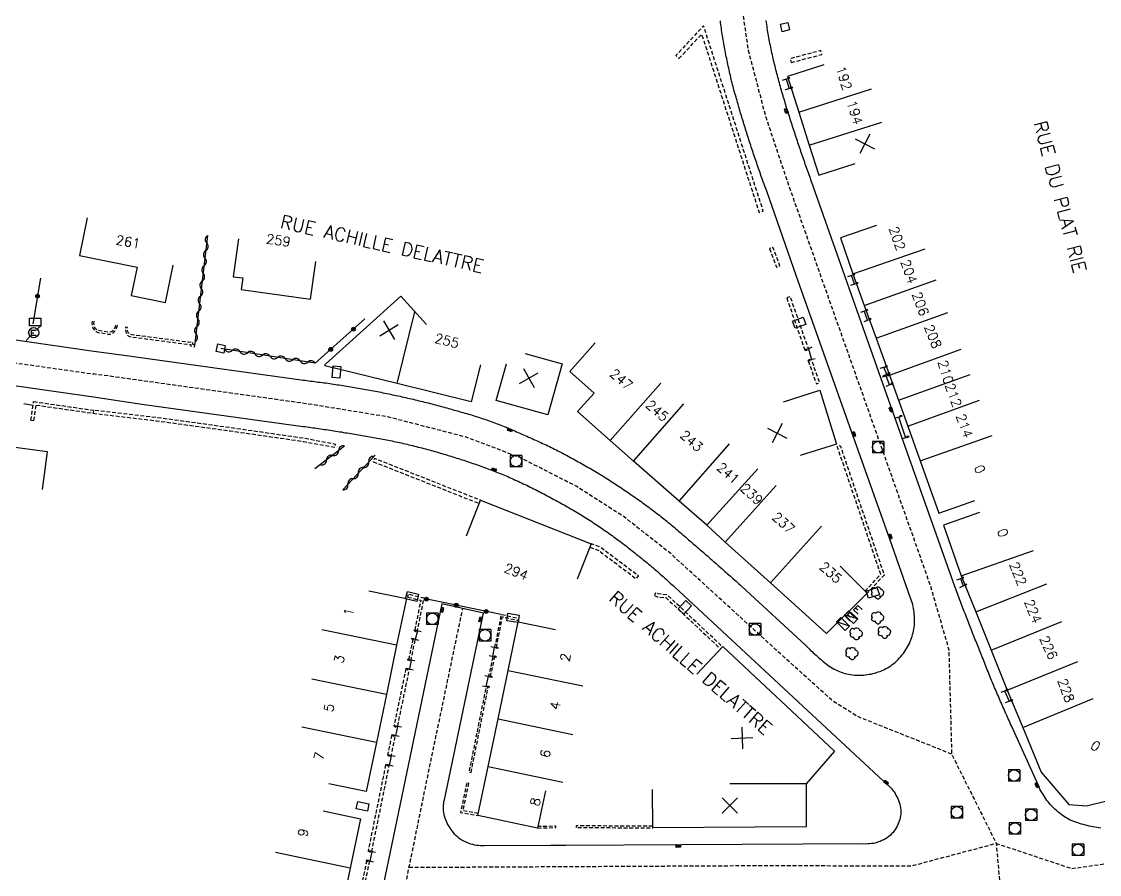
# Model space of a CAD drawing. Header units: millimetres. Extents: x 113000 to 114000, y 124000 to 125000.
# Drawn here: x 113490.6 to 113631.8, y 124195 to 124306.8 of the extents above; entities that cross this region are included whole.
import ezdxf
from ezdxf.enums import TextEntityAlignment as Align

# ---------------------------------------------------------------- set-up
doc = ezdxf.new("R2010")
doc.units = ezdxf.units.MM
doc.linetypes.add('DASHED', pattern=[0.75, 0.5, -0.25])
doc.layers.get('0').update_dxf_attribs({"linetype": 'CONTINUOUS'})
for name, color, linetype in [('W0001', 6, 'DASHED'), ('W0008', 7, 'CONTINUOUS'), ('W0100', 7, 'CONTINUOUS'), ('W0105', 7, 'CONTINUOUS'), ('W0112', 1, 'DASHED'), ('W0300', 7, 'CONTINUOUS'), ('W0310', 3, 'CONTINUOUS'), ('W0322', 7, 'CONTINUOUS'), ('W0400', 7, 'CONTINUOUS'), ('W0420', 7, 'CONTINUOUS'), ('W0430', 7, 'CONTINUOUS'), ('W0471', 7, 'CONTINUOUS'), ('W0989', 7, 'CONTINUOUS'), ('W0991', 7, 'CONTINUOUS'), ('W1102', 7, 'CONTINUOUS'), ('W1471', 7, 'CONTINUOUS')]:
    doc.layers.add(name, color=color, linetype=linetype)
doc.styles.get("Standard").update_dxf_attribs({"font": 'romans.shx', "width": 0.85})

# ---------------------------------------------------------------- blocks, each defined once
blk = doc.blocks.new('T471')
for p, q in [((-0.333334, 0.333334), (-0.333334, -0.333334)), ((-0.333334, 0.333334), (0.333334, 0.333334)), ((-0.333334, 0), (0, 0)), ((0.500001, 0.500001), (1.000002, 1.000002)), ((-0.500001, -0.500001), (-1.000002, -1.000002)), ((-0.333334, -0.333334), (0.333334, -0.333334))]:
    blk.add_line(p, q)
blk.add_ellipse((0, 0), major_axis=(0.471405, 0.471405), ratio=1, start_param=5.4977871438, end_param=11.780972451)
blk = doc.blocks.new('t322o')
at = {"color": 0, "linetype": 'Continuous'}
for radius in [0.25, 0.15]:
    blk.add_circle((0, 0), radius, dxfattribs=at)
blk = doc.blocks.new('t112o')
at = {"color": 0, "linetype": 'Continuous'}
for p, q in [((-0.5, 0.5), (0.5, 0.5)), ((-0.5, -0.5), (-0.5, 0.5)), ((0.5, 0.5), (0.5, -0.5)), ((0.5, -0.5), (-0.5, -0.5))]:
    blk.add_line(p, q, dxfattribs=at)
blk = doc.blocks.new('T400')
for p, q in [((-0.15, 0.3), (0.15, 0.3)), ((-0.15, -0.25), (-0.15, 0.3)), ((-0.15, 0.15), (0.15, 0.15)), ((-0.15, 0), (0.15, 0)), ((0.15, 0.3), (0.15, -0.25)), ((-0.15, -0.15), (0.15, -0.15)), ((-0.15, -0.25), (-0.15, -0.3)), ((-0.15, -0.3), (0.15, -0.3)), ((0.15, -0.3), (0.15, -0.25))]:
    blk.add_line(p, q)
blk = doc.blocks.new('T420')
for p, q in [((0.75, 0.75), (-0.75, 0.75)), ((-0.75, 0.75), (-0.75, -0.75)), ((0.75, 0.75), (0.75, -0.75)), ((0.75, -0.75), (-0.75, -0.75))]:
    blk.add_line(p, q)
blk.add_ellipse((0, 0), major_axis=(-0.53, 0.53), ratio=1, start_param=3.926991, end_param=10.210176)
blk = doc.blocks.new('T300')
for p, q in [((-0.8, 0.51), (-0.86, 0.34)), ((-0.86, 0.34), (-0.86, 0.17)), ((-0.86, 0.17), (-0.74, 0.06)), ((-0.69, 0.63), (-0.8, 0.51)), ((-0.8, -0.06), (-0.74, 0.06)), ((-0.74, 0.06), (-0.69, 0.11)), ((-0.57, 0.69), (-0.69, 0.63)), ((-0.46, 0.69), (-0.57, 0.69)), ((-0.29, 0.63), (-0.46, 0.69)), ((-0.29, 0.63), (-0.17, 0.74)), ((-0.23, 0.57), (-0.29, 0.63)), ((-0.17, 0.74), (-0.06, 0.8)), ((-0.06, 0.8), (0.06, 0.8)), ((0.06, 0.8), (0.23, 0.74)), ((0.23, 0.74), (0.34, 0.63)), ((0.34, 0.63), (0.4, 0.51)), ((0.46, 0.46), (0.34, 0.46)), ((0.4, 0.51), (0.4, 0.46)), ((0.57, 0.4), (0.46, 0.46)), ((0.57, 0.4), (0.69, 0.29)), ((0.69, 0.29), (0.74, 0.17)), ((0.74, 0.06), (0.69, -0.17)), ((0.74, 0.17), (0.74, 0.06)), ((-0.8, -0.17), (-0.8, -0.06)), ((-0.8, -0.23), (-0.8, -0.17)), ((-0.74, -0.34), (-0.8, -0.23)), ((-0.69, -0.4), (-0.74, -0.34)), ((-0.51, -0.46), (-0.69, -0.4)), ((-0.4, -0.46), (-0.51, -0.46)), ((-0.4, -0.46), (-0.34, -0.46)), ((-0.34, -0.46), (-0.34, -0.4)), ((-0.34, -0.51), (-0.34, -0.46)), ((-0.29, -0.63), (-0.34, -0.51)), ((-0.17, -0.74), (-0.29, -0.63)), ((-0.06, -0.8), (-0.17, -0.74)), ((0.06, -0.8), (-0.06, -0.8)), ((0.17, -0.74), (0.06, -0.8)), ((0.23, -0.69), (0.17, -0.74)), ((0.29, -0.46), (0.23, -0.46)), ((0.29, -0.63), (0.23, -0.69)), ((0.46, -0.4), (0.29, -0.46)), ((0.34, -0.51), (0.29, -0.63)), ((0.34, -0.51), (0.34, -0.46)), ((0.57, -0.34), (0.46, -0.4)), ((0.63, -0.29), (0.57, -0.34)), ((0.69, -0.17), (0.63, -0.29))]:
    blk.add_line(p, q)
blk = doc.blocks.new('T430')
at = {"flags": 128}
for points in [[(-0.4, 2.1), (0.4, 2.1)], [(-0.4, 2.1), (-0.4, 1.3)], [(-0.4, 1.7), (0, 1.7)], [(0.8, 0.8), (-0.8, 0.8)], [(-0.8, 0.8), (-0.8, 0)], [(0.8, 0.8), (-0.8, 0)], [(-0.8, 0), (0.8, 0)], [(-0.4, 1.3), (0.4, 1.3)], [(0.8, 0), (0.8, 0.8)]]:
    blk.add_lwpolyline(points, dxfattribs=at)
blk = doc.blocks.new('t105o')
for p, q in [((-0.5, 0), (0.5, 0)), ((0.5, 0), (0.2, 0.1)), ((0.5, 0), (0.2, -0.1))]:
    blk.add_line(p, q)
blk = doc.blocks.new('t310o')
at = {"color": 0, "linetype": 'Continuous'}
for centre, start, end in [((-0.5, 0.38), 216.8699, 323.1304), ((0.5, -0.37), 36.8699, 143.1303)]:
    blk.add_arc(centre, 0.625, start, end, dxfattribs=at)
blk = doc.blocks.new('t991o')
at = {"color": 0, "linetype": 'Continuous'}
for p, q in [((-1, 1), (1, -1)), ((-1, -1), (1, 1))]:
    blk.add_line(p, q, dxfattribs=at)
blk = doc.blocks.new('T1471')
at = {"color": 0, "linetype": 'Continuous', "flags": 128}
blk.add_lwpolyline([(-0.75, -0.5), (-0.75, 0.5), (0.75, 0.5), (0.75, -0.5), (-0.75, -0.5)], dxfattribs=at)

msp = doc.modelspace()

# ---------------------------------------------------------------- linework, layer by layer
at = {"layer": 'W0001', "flags": 128}
for points in [[(113599.17, 124441.27), (113592.86, 124411.25), (113590.68, 124398.68), (113589.25, 124388.08), (113587.46, 124369.6), (113585.59, 124347.96), (113584.25, 124331.59), (113583.96, 124321.5), (113584.66, 124310.68), (113585.78, 124303.02), (113588.08, 124294.26), (113590.98, 124285.61), (113597.04, 124268.44), (113603.07, 124251.42), (113609.64, 124232.87), (113612.07, 124224.44), (113612.44, 124210.76), (113618.29, 124199.07), (113619.34, 124186.52), (113617.24, 124181.79), (113615.56, 124176.06), (113599.1, 124116.67), (113597.13, 124109.48), (113594.28, 124097.81), (113592.09, 124085.93), (113591.09, 124078.36), (113589.78, 124067.78), (113589.44, 124063.56), (113589.36, 124060.76), (113589.36, 124060.76)], [(113612.44, 124210.76), (113600.1, 124215.69), (113596.9, 124217.7), (113589.42, 124224.45), (113575.68, 124236.99), (113569.55, 124241.84), (113563.27, 124245.86), (113555.89, 124249.62), (113548.84, 124252.3), (113538.55, 124254.96), (113527.87, 124256.69), (113500.04, 124260.58)], [(113510.43, 124053.39), (113514.28, 124072.55), (113515.99, 124073.97), (113516.55, 124076.73), (113520.32, 124094.95), (113523.65, 124110.9), (113535.17, 124166.31), (113539.73, 124187.95), (113544.02, 124208.92), (113548.39, 124229.85)], [(113541.36, 124195.93), (113586.48, 124196.16), (113607.22, 124196.13), (113618.29, 124199.07), (113628.18, 124195.77), (113634.08, 124196.62), (113639.65, 124198.05), (113647.59, 124200.65), (113655.3, 124203.69)]]:
    msp.add_lwpolyline(points, dxfattribs=at)
at = {"layer": 'W0001'}
msp.add_lwpolyline([(113284.18, 124300.51), (113327.12, 124290.01), (113364.47, 124280.92), (113377.3, 124277.8), (113383.23, 124275.55), (113389.59, 124274.98), (113404.03, 124277.98), (113414, 124277.83), (113423.03, 124276.78), (113446.98, 124270.67), (113456.53, 124268.2), (113468.31, 124265.44), (113481.32, 124263.24), (113500.04, 124260.58)], dxfattribs=at)
at = {"layer": 'W0008', "flags": 128}
for points in [[(113500.07, 124263.59), (113503.67, 124263.1), (113527.21, 124259.82), (113527.46, 124259.79), (113527.71, 124259.76), (113527.96, 124259.73), (113528.21, 124259.69), (113528.46, 124259.66), (113528.71, 124259.63), (113528.96, 124259.6), (113529.21, 124259.57), (113529.46, 124259.53), (113529.71, 124259.5), (113529.96, 124259.47), (113530.21, 124259.43), (113530.46, 124259.4), (113530.71, 124259.36), (113530.96, 124259.33), (113531.21, 124259.29), (113531.46, 124259.26), (113531.71, 124259.22), (113531.96, 124259.18), (113532.21, 124259.14), (113532.46, 124259.1), (113532.71, 124259.07), (113532.96, 124259.03), (113533.21, 124258.99), (113533.46, 124258.95), (113533.71, 124258.91), (113533.95, 124258.87), (113534.2, 124258.82), (113534.45, 124258.78), (113534.7, 124258.74), (113534.95, 124258.7), (113535.2, 124258.65), (113535.45, 124258.61), (113535.7, 124258.56), (113535.95, 124258.52), (113536.2, 124258.47), (113536.45, 124258.43), (113536.7, 124258.38), (113536.95, 124258.33), (113537.2, 124258.28), (113537.45, 124258.23), (113537.7, 124258.18), (113537.94, 124258.13), (113538.19, 124258.08), (113538.44, 124258.03), (113538.69, 124257.98), (113538.94, 124257.93), (113539.19, 124257.87), (113539.43, 124257.82), (113539.68, 124257.77), (113539.93, 124257.71), (113540.18, 124257.66), (113540.42, 124257.6), (113540.67, 124257.55), (113540.92, 124257.49), (113541.16, 124257.43), (113541.41, 124257.38), (113541.65, 124257.32), (113541.9, 124257.26), (113542.14, 124257.2), (113542.39, 124257.14), (113542.63, 124257.08), (113542.88, 124257.02), (113543.12, 124256.96), (113543.37, 124256.9), (113543.61, 124256.84), (113543.86, 124256.78), (113544.1, 124256.71), (113544.34, 124256.65), (113544.59, 124256.59), (113544.83, 124256.52), (113545.08, 124256.46), (113545.32, 124256.39), (113545.56, 124256.33), (113545.81, 124256.26), (113546.05, 124256.19), (113546.29, 124256.13), (113546.53, 124256.06), (113546.77, 124256), (113547.01, 124255.93), (113547.25, 124255.86), (113547.48, 124255.8), (113547.72, 124255.73), (113547.96, 124255.66), (113548.2, 124255.59), (113548.44, 124255.53), (113548.68, 124255.46), (113548.92, 124255.39), (113549.15, 124255.32), (113549.39, 124255.25), (113549.63, 124255.17), (113549.87, 124255.1), (113550.1, 124255.03), (113550.34, 124254.95), (113550.58, 124254.88), (113550.81, 124254.8), (113551.05, 124254.72), (113551.28, 124254.64), (113551.52, 124254.56), (113551.75, 124254.48), (113551.99, 124254.4), (113552.22, 124254.31), (113552.45, 124254.22), (113552.68, 124254.14), (113552.91, 124254.05), (113553.14, 124253.96), (113553.37, 124253.87), (113553.6, 124253.77), (113553.83, 124253.68), (113554.06, 124253.59), (113554.29, 124253.49), (113554.52, 124253.4), (113554.74, 124253.3), (113554.97, 124253.2), (113555.2, 124253.11), (113555.43, 124253.01), (113555.65, 124252.91), (113555.88, 124252.81), (113556.11, 124252.71), (113556.34, 124252.61), (113556.56, 124252.51), (113556.79, 124252.41), (113557.02, 124252.31), (113557.25, 124252.21), (113557.48, 124252.11), (113557.71, 124252.01), (113557.93, 124251.91), (113558.16, 124251.8), (113558.39, 124251.7), (113558.62, 124251.6), (113558.84, 124251.49), (113559.07, 124251.39), (113559.3, 124251.28), (113559.52, 124251.18), (113559.75, 124251.07), (113559.97, 124250.96), (113560.2, 124250.85), (113560.42, 124250.74), (113560.64, 124250.63), (113560.86, 124250.51), (113561.09, 124250.4), (113561.31, 124250.28), (113561.53, 124250.17), (113561.76, 124250.05), (113561.98, 124249.93), (113562.2, 124249.81), (113562.42, 124249.69), (113562.64, 124249.57), (113562.86, 124249.45), (113563.08, 124249.33), (113563.3, 124249.21), (113563.52, 124249.09), (113563.74, 124248.97), (113563.96, 124248.84), (113564.18, 124248.72), (113564.4, 124248.6), (113564.61, 124248.47), (113564.83, 124248.34), (113565.05, 124248.22), (113565.27, 124248.09), (113565.48, 124247.96), (113565.7, 124247.83), (113565.91, 124247.71), (113566.13, 124247.58), (113566.34, 124247.44), (113566.56, 124247.31), (113566.77, 124247.18), (113566.99, 124247.05), (113567.2, 124246.92), (113567.41, 124246.78), (113567.62, 124246.65), (113567.83, 124246.51), (113568.04, 124246.38), (113568.25, 124246.24), (113568.46, 124246.11), (113568.67, 124245.97), (113568.88, 124245.83), (113569.09, 124245.69), (113569.29, 124245.56), (113569.5, 124245.42), (113569.71, 124245.28), (113569.91, 124245.14), (113570.12, 124244.99), (113570.33, 124244.85), (113570.53, 124244.71), (113570.73, 124244.57), (113570.94, 124244.42), (113571.14, 124244.28), (113571.35, 124244.14), (113571.55, 124243.99), (113571.75, 124243.85), (113571.95, 124243.7), (113572.16, 124243.55), (113572.36, 124243.41), (113572.56, 124243.26), (113572.76, 124243.11), (113572.96, 124242.96), (113573.16, 124242.81), (113573.36, 124242.66), (113573.56, 124242.51), (113573.76, 124242.36), (113573.95, 124242.21), (113574.15, 124242.06), (113574.35, 124241.91), (113574.55, 124241.75), (113574.74, 124241.6), (113574.94, 124241.44), (113575.13, 124241.28), (113575.32, 124241.13), (113575.51, 124240.97), (113575.71, 124240.81), (113575.9, 124240.65), (113576.09, 124240.49), (113576.28, 124240.33), (113576.47, 124240.16), (113576.66, 124240), (113576.84, 124239.84), (113577.03, 124239.68), (113577.22, 124239.51), (113577.41, 124239.35), (113577.6, 124239.19), (113577.79, 124239.02), (113577.98, 124238.86), (113578.16, 124238.7), (113578.35, 124238.54), (113578.54, 124238.37), (113578.73, 124238.21), (113578.92, 124238.05), (113579.11, 124237.88), (113579.3, 124237.72), (113579.49, 124237.55), (113579.68, 124237.39), (113579.87, 124237.22), (113580.06, 124237.06), (113580.25, 124236.9), (113580.44, 124236.73), (113580.63, 124236.57), (113580.82, 124236.4), (113581.01, 124236.24), (113581.2, 124236.07), (113581.38, 124235.91), (113581.57, 124235.74), (113581.76, 124235.57), (113581.95, 124235.41), (113582.14, 124235.24), (113582.33, 124235.08), (113582.51, 124234.91), (113582.7, 124234.74), (113582.89, 124234.58), (113583.08, 124234.41), (113583.27, 124234.24), (113583.45, 124234.08), (113583.64, 124233.91), (113583.83, 124233.74), (113584.02, 124233.58), (113584.2, 124233.41), (113584.39, 124233.24), (113584.58, 124233.07), (113584.76, 124232.91), (113584.95, 124232.74), (113593.29, 124225.03), (113593.46, 124224.86), (113593.63, 124224.69), (113593.8, 124224.52), (113593.97, 124224.36), (113594.15, 124224.2), (113594.32, 124224.04), (113594.5, 124223.88), (113594.68, 124223.72), (113594.86, 124223.57), (113595.05, 124223.4), (113595.23, 124223.24), (113595.42, 124223.07), (113595.61, 124222.91), (113595.8, 124222.75), (113596, 124222.59), (113596.2, 124222.44), (113596.4, 124222.29), (113596.61, 124222.16), (113596.83, 124222.03), (113597.06, 124221.91), (113597.28, 124221.8), (113597.51, 124221.69), (113597.75, 124221.6), (113597.98, 124221.5), (113598.22, 124221.42), (113598.46, 124221.35), (113598.7, 124221.28), (113598.95, 124221.22), (113599.2, 124221.18), (113599.46, 124221.14), (113599.7, 124221.12), (113599.95, 124221.1), (113600.19, 124221.1), (113600.43, 124221.1), (113600.67, 124221.11), (113600.92, 124221.12), (113601.16, 124221.15), (113601.4, 124221.18), (113601.63, 124221.22), (113601.87, 124221.26), (113602.11, 124221.32), (113602.35, 124221.38), (113602.58, 124221.44), (113602.83, 124221.53), (113603.08, 124221.61), (113603.32, 124221.71), (113603.56, 124221.82), (113603.79, 124221.94), (113604.02, 124222.06), (113604.24, 124222.2), (113604.46, 124222.34), (113604.67, 124222.49), (113604.88, 124222.66), (113605.08, 124222.83), (113605.27, 124223), (113605.45, 124223.18), (113605.63, 124223.37), (113605.8, 124223.56), (113605.96, 124223.76), (113606.12, 124223.97), (113606.27, 124224.18), (113606.41, 124224.4), (113606.54, 124224.62), (113606.67, 124224.84), (113606.79, 124225.06), (113606.9, 124225.28), (113607, 124225.51), (113607.09, 124225.73), (113607.18, 124225.96), (113607.25, 124226.19), (113607.32, 124226.42), (113607.38, 124226.66), (113607.44, 124226.9), (113607.49, 124227.14), (113607.53, 124227.38), (113607.56, 124227.63), (113607.58, 124227.88), (113607.59, 124228.13), (113607.59, 124228.37), (113607.58, 124228.62), (113607.57, 124228.87), (113607.55, 124229.11), (113607.52, 124229.36), (113607.49, 124229.61), (113607.45, 124229.85), (113607.4, 124230.11), (113607.35, 124230.37), (113607.28, 124230.62), (113607.2, 124230.86), (113607.11, 124231.11), (113607.01, 124231.35), (113604.34, 124238.94), (113599.33, 124253.04), (113592.07, 124273.47), (113588.21, 124284.52), (113588.12, 124284.75), (113588.04, 124284.98), (113587.95, 124285.21), (113587.87, 124285.44), (113587.79, 124285.67), (113587.71, 124285.9), (113587.62, 124286.14), (113587.54, 124286.37), (113587.46, 124286.6), (113587.38, 124286.83), (113587.3, 124287.06), (113587.22, 124287.29), (113587.14, 124287.53), (113587.06, 124287.76), (113586.98, 124287.99), (113586.9, 124288.22), (113586.82, 124288.46), (113586.74, 124288.69), (113586.66, 124288.92), (113586.58, 124289.16), (113586.5, 124289.39), (113586.43, 124289.62), (113586.35, 124289.85), (113586.27, 124290.09), (113586.19, 124290.32), (113586.12, 124290.55), (113586.04, 124290.79), (113585.97, 124291.02), (113585.89, 124291.25), (113585.82, 124291.49), (113585.74, 124291.72), (113585.67, 124291.95), (113585.59, 124292.19), (113585.52, 124292.42), (113585.45, 124292.66), (113585.37, 124292.89), (113585.3, 124293.12), (113585.23, 124293.36), (113585.16, 124293.59), (113585.09, 124293.83), (113585.01, 124294.06), (113584.94, 124294.3), (113584.87, 124294.53), (113584.8, 124294.76), (113584.73, 124295), (113584.66, 124295.23), (113584.59, 124295.47), (113584.52, 124295.7), (113584.46, 124295.94), (113584.39, 124296.17), (113584.32, 124296.41), (113584.25, 124296.64), (113584.19, 124296.87), (113584.12, 124297.1), (113584.05, 124297.33), (113583.99, 124297.56), (113583.92, 124297.79), (113583.86, 124298.02), (113583.8, 124298.26), (113583.74, 124298.49), (113583.68, 124298.72), (113583.62, 124298.95), (113583.57, 124299.2), (113583.51, 124299.45), (113583.45, 124299.69), (113583.39, 124299.94), (113583.34, 124300.18), (113583.28, 124300.43), (113583.23, 124300.68), (113583.18, 124300.92), (113583.12, 124301.17), (113583.07, 124301.42), (113583.02, 124301.67), (113582.97, 124301.91), (113582.92, 124302.16), (113582.87, 124302.41), (113582.82, 124302.66), (113582.78, 124302.91), (113582.73, 124303.15), (113582.68, 124303.4), (113582.64, 124303.65), (113582.59, 124303.9), (113582.55, 124304.15), (113582.51, 124304.4), (113582.47, 124304.64), (113582.43, 124304.89), (113582.39, 124305.13), (113582.35, 124305.38), (113582.31, 124305.62), (113582.27, 124305.87), (113582.24, 124306.11), (113582.2, 124306.36), (113582.17, 124306.61), (113582.14, 124306.85)], [(113631.98, 124201.05), (113631.72, 124201.09), (113631.47, 124201.13), (113631.22, 124201.18), (113630.96, 124201.23), (113630.71, 124201.28), (113630.46, 124201.34), (113630.21, 124201.4), (113629.96, 124201.47), (113629.71, 124201.53), (113629.45, 124201.6), (113629.2, 124201.67), (113628.96, 124201.75), (113628.71, 124201.83), (113628.47, 124201.92), (113628.23, 124202.02), (113627.99, 124202.13), (113627.75, 124202.24), (113627.53, 124202.37), (113627.32, 124202.5), (113627.11, 124202.63), (113626.91, 124202.77), (113626.71, 124202.92), (113626.51, 124203.08), (113626.32, 124203.23), (113626.13, 124203.4), (113625.95, 124203.57), (113625.77, 124203.74), (113625.59, 124203.92), (113625.41, 124204.1), (113625.24, 124204.29), (113625.08, 124204.49), (113624.93, 124204.69), (113624.78, 124204.9), (113624.64, 124205.11), (113624.5, 124205.32), (113624.37, 124205.54), (113624.24, 124205.75), (113624.12, 124205.97), (113624.01, 124206.19), (113623.91, 124206.42), (113623.81, 124206.65), (113620.28, 124214.49), (113620.17, 124214.71), (113620.07, 124214.94), (113619.97, 124215.16), (113619.86, 124215.39), (113619.76, 124215.62), (113619.66, 124215.84), (113619.56, 124216.07), (113619.46, 124216.29), (113619.36, 124216.52), (113619.26, 124216.75), (113619.16, 124216.97), (113619.06, 124217.2), (113618.96, 124217.43), (113618.86, 124217.65), (113618.76, 124217.88), (113618.66, 124218.11), (113618.56, 124218.34), (113618.46, 124218.56), (113618.36, 124218.79), (113618.27, 124219.02), (113618.17, 124219.25), (113618.07, 124219.47), (113617.98, 124219.7), (113617.88, 124219.93), (113617.78, 124220.17), (113617.68, 124220.4), (113617.59, 124220.64), (113617.49, 124220.87), (113617.4, 124221.11), (113617.3, 124221.35), (113617.21, 124221.58), (113617.11, 124221.82), (113617.02, 124222.06), (113616.92, 124222.3), (113616.83, 124222.53), (113616.74, 124222.77), (113616.64, 124223.01), (113616.55, 124223.24), (113616.45, 124223.48), (113616.36, 124223.72), (113616.27, 124223.95), (113616.18, 124224.17), (113616.09, 124224.4), (113616, 124224.63), (113615.91, 124224.85), (113615.82, 124225.08), (113615.73, 124225.31), (113615.64, 124225.54), (113615.54, 124225.76), (113615.45, 124225.99), (113615.36, 124226.22), (113615.27, 124226.45), (113615.18, 124226.67), (113615.09, 124226.9), (113615, 124227.13), (113614.91, 124227.36), (113614.83, 124227.58), (113614.74, 124227.81), (113614.65, 124228.04), (113614.56, 124228.27), (113614.47, 124228.49), (113614.38, 124228.73), (113614.29, 124228.97), (113614.2, 124229.2), (113614.1, 124229.44), (113614.01, 124229.67), (113613.92, 124229.91), (113613.83, 124230.14), (113613.74, 124230.38), (113613.65, 124230.62), (113613.56, 124230.85), (113613.47, 124231.09), (113613.38, 124231.33), (113613.29, 124231.56), (113613.2, 124231.8), (113613.11, 124232.03), (113613.02, 124232.27), (113612.94, 124232.51), (113612.85, 124232.74), (113604.48, 124256.38), (113594.34, 124285.08), (113594.26, 124285.31), (113594.18, 124285.54), (113594.09, 124285.78), (113594.01, 124286.01), (113593.93, 124286.24), (113593.84, 124286.47), (113593.76, 124286.7), (113593.68, 124286.93), (113593.59, 124287.17), (113593.51, 124287.4), (113593.43, 124287.63), (113593.35, 124287.86), (113593.27, 124288.09), (113593.19, 124288.33), (113593.11, 124288.56), (113593.02, 124288.79), (113592.94, 124289.02), (113592.86, 124289.26), (113592.78, 124289.49), (113592.7, 124289.72), (113592.62, 124289.95), (113592.54, 124290.19), (113592.47, 124290.42), (113592.39, 124290.65), (113592.31, 124290.89), (113592.23, 124291.12), (113592.15, 124291.35), (113592.07, 124291.59), (113591.99, 124291.83), (113591.92, 124292.06), (113591.84, 124292.3), (113591.76, 124292.54), (113591.68, 124292.77), (113591.61, 124293.01), (113591.53, 124293.25), (113591.45, 124293.49), (113591.38, 124293.73), (113591.3, 124293.96), (113591.23, 124294.2), (113591.15, 124294.44), (113591.08, 124294.68), (113591.01, 124294.92), (113590.93, 124295.15), (113590.86, 124295.39), (113590.78, 124295.63), (113590.71, 124295.87), (113590.64, 124296.1), (113590.57, 124296.34), (113590.49, 124296.58), (113590.42, 124296.81), (113590.35, 124297.05), (113590.28, 124297.29), (113590.21, 124297.53), (113590.14, 124297.77), (113590.07, 124298), (113590, 124298.24), (113589.93, 124298.48), (113589.87, 124298.72), (113589.8, 124298.97), (113589.74, 124299.21), (113589.67, 124299.45), (113589.61, 124299.7), (113589.55, 124299.94), (113589.48, 124300.19), (113589.42, 124300.43), (113589.36, 124300.68), (113589.3, 124300.93), (113589.24, 124301.17), (113589.18, 124301.42), (113589.12, 124301.66), (113589.06, 124301.91), (113589.01, 124302.16), (113588.95, 124302.4), (113588.9, 124302.65), (113588.84, 124302.9), (113588.79, 124303.14), (113588.74, 124303.39), (113588.69, 124303.64), (113588.64, 124303.89), (113588.59, 124304.14), (113588.54, 124304.39), (113588.5, 124304.64), (113588.45, 124304.89), (113588.41, 124305.14), (113588.37, 124305.39), (113588.33, 124305.64), (113588.29, 124305.89), (113588.26, 124306.14), (113588.22, 124306.39), (113588.18, 124306.64), (113588.15, 124306.89)], [(113500.01, 124257.57), (113506.34, 124256.64), (113527.5, 124253.71), (113527.75, 124253.68), (113528, 124253.65), (113528.25, 124253.61), (113528.5, 124253.58), (113528.75, 124253.54), (113529, 124253.51), (113529.25, 124253.47), (113529.5, 124253.43), (113529.75, 124253.4), (113530, 124253.36), (113530.25, 124253.32), (113530.51, 124253.29), (113530.76, 124253.25), (113531.01, 124253.21), (113531.26, 124253.17), (113531.51, 124253.13), (113531.76, 124253.09), (113532.01, 124253.05), (113532.26, 124253.01), (113532.51, 124252.98), (113532.76, 124252.93), (113533.01, 124252.89), (113533.26, 124252.85), (113533.51, 124252.81), (113533.76, 124252.77), (113534, 124252.73), (113534.25, 124252.69), (113534.49, 124252.65), (113534.74, 124252.61), (113534.98, 124252.57), (113535.23, 124252.53), (113535.47, 124252.49), (113535.72, 124252.44), (113535.96, 124252.4), (113536.21, 124252.36), (113536.45, 124252.32), (113536.7, 124252.27), (113536.94, 124252.23), (113537.19, 124252.19), (113537.43, 124252.14), (113537.68, 124252.1), (113537.92, 124252.05), (113538.16, 124252), (113538.41, 124251.95), (113538.65, 124251.91), (113538.9, 124251.86), (113539.14, 124251.81), (113539.38, 124251.75), (113539.63, 124251.7), (113539.87, 124251.65), (113540.11, 124251.59), (113540.36, 124251.54), (113540.6, 124251.48), (113540.85, 124251.42), (113541.09, 124251.37), (113541.33, 124251.31), (113541.57, 124251.25), (113541.82, 124251.19), (113542.06, 124251.13), (113542.3, 124251.07), (113542.54, 124251.01), (113542.79, 124250.95), (113543.03, 124250.89), (113543.27, 124250.82), (113543.51, 124250.76), (113543.75, 124250.69), (113543.99, 124250.63), (113544.23, 124250.56), (113544.47, 124250.49), (113544.72, 124250.43), (113544.96, 124250.36), (113545.2, 124250.29), (113545.44, 124250.22), (113545.67, 124250.15), (113545.91, 124250.08), (113546.15, 124250.01), (113546.39, 124249.94), (113546.63, 124249.87), (113546.87, 124249.79), (113547.11, 124249.72), (113547.34, 124249.64), (113547.58, 124249.57), (113547.82, 124249.5), (113548.06, 124249.42), (113548.29, 124249.34), (113548.53, 124249.27), (113548.77, 124249.19), (113549, 124249.11), (113549.24, 124249.03), (113549.48, 124248.95), (113549.71, 124248.87), (113549.95, 124248.79), (113550.18, 124248.71), (113550.42, 124248.63), (113550.65, 124248.54), (113550.89, 124248.46), (113551.12, 124248.38), (113551.36, 124248.29), (113551.59, 124248.2), (113551.82, 124248.12), (113552.05, 124248.03), (113552.27, 124247.95), (113552.5, 124247.86), (113552.73, 124247.77), (113552.95, 124247.68), (113553.18, 124247.59), (113553.41, 124247.5), (113553.63, 124247.41), (113553.86, 124247.32), (113554.08, 124247.22), (113554.3, 124247.13), (113554.53, 124247.03), (113554.75, 124246.93), (113554.97, 124246.83), (113555.19, 124246.73), (113555.41, 124246.63), (113555.64, 124246.53), (113555.87, 124246.42), (113556.1, 124246.31), (113556.32, 124246.2), (113556.55, 124246.1), (113556.77, 124245.99), (113557, 124245.88), (113557.23, 124245.77), (113557.45, 124245.65), (113557.67, 124245.54), (113557.9, 124245.43), (113558.12, 124245.32), (113558.35, 124245.2), (113558.57, 124245.09), (113558.79, 124244.97), (113559.01, 124244.86), (113559.24, 124244.74), (113559.46, 124244.63), (113559.68, 124244.51), (113559.9, 124244.39), (113560.12, 124244.27), (113560.34, 124244.15), (113560.56, 124244.03), (113560.78, 124243.91), (113561, 124243.79), (113561.22, 124243.67), (113561.44, 124243.54), (113561.66, 124243.42), (113561.88, 124243.3), (113562.09, 124243.17), (113562.31, 124243.05), (113562.52, 124242.92), (113562.74, 124242.8), (113562.95, 124242.67), (113563.17, 124242.54), (113563.38, 124242.41), (113563.59, 124242.29), (113563.8, 124242.16), (113564.02, 124242.03), (113564.23, 124241.89), (113564.44, 124241.76), (113564.65, 124241.63), (113564.86, 124241.5), (113565.07, 124241.36), (113565.28, 124241.23), (113565.49, 124241.09), (113565.69, 124240.96), (113565.9, 124240.82), (113566.11, 124240.68), (113566.31, 124240.54), (113566.52, 124240.4), (113566.73, 124240.26), (113566.93, 124240.12), (113567.14, 124239.98), (113567.34, 124239.84), (113567.55, 124239.69), (113567.75, 124239.55), (113567.96, 124239.4), (113568.16, 124239.25), (113568.37, 124239.1), (113568.57, 124238.95), (113568.77, 124238.8), (113568.98, 124238.65), (113569.18, 124238.5), (113569.38, 124238.35), (113569.58, 124238.19), (113569.78, 124238.04), (113569.98, 124237.88), (113570.18, 124237.73), (113570.38, 124237.57), (113570.58, 124237.42), (113570.78, 124237.26), (113570.97, 124237.1), (113571.17, 124236.94), (113571.37, 124236.79), (113571.56, 124236.63), (113571.76, 124236.47), (113571.96, 124236.31), (113572.15, 124236.15), (113572.35, 124235.99), (113572.54, 124235.83), (113572.74, 124235.67), (113572.93, 124235.51), (113573.12, 124235.34), (113573.32, 124235.18), (113573.51, 124235.02), (113573.7, 124234.86), (113573.89, 124234.69), (113574.08, 124234.53), (113574.27, 124234.36), (113574.46, 124234.19), (113574.65, 124234.03), (113574.84, 124233.86), (113575.02, 124233.69), (113575.21, 124233.52), (113575.4, 124233.35), (113575.58, 124233.18), (113575.77, 124233.01), (113575.95, 124232.84), (113576.13, 124232.67), (113603.5, 124207.2), (113603.7, 124207.05), (113603.9, 124206.89), (113604.08, 124206.73), (113604.26, 124206.56), (113604.43, 124206.38), (113604.59, 124206.2), (113604.74, 124206.01), (113604.89, 124205.81), (113605.02, 124205.6), (113605.15, 124205.38), (113605.27, 124205.16), (113605.38, 124204.93), (113605.48, 124204.69), (113605.57, 124204.45), (113605.65, 124204.21), (113605.71, 124203.96), (113605.76, 124203.71), (113605.78, 124203.46), (113605.79, 124203.2), (113605.78, 124202.94), (113605.75, 124202.69), (113605.71, 124202.45), (113605.65, 124202.21), (113605.58, 124201.98), (113605.5, 124201.75), (113605.41, 124201.53), (113605.3, 124201.31), (113605.18, 124201.1), (113605.05, 124200.9), (113604.91, 124200.7), (113604.76, 124200.5), (113604.58, 124200.3), (113604.4, 124200.12), (113604.2, 124199.96), (113603.99, 124199.81), (113603.77, 124199.67), (113603.55, 124199.55), (113603.31, 124199.44), (113603.07, 124199.33), (113602.85, 124199.25), (113602.62, 124199.17), (113602.38, 124199.11), (113602.15, 124199.06), (113601.92, 124199.03), (113601.68, 124199), (113601.44, 124198.99), (113601.2, 124198.98), (113600.95, 124198.99), (113577.06, 124198.87), (113561.9, 124198.79), (113559.89, 124198.79), (113551.24, 124198.73), (113550.98, 124198.73), (113550.72, 124198.74), (113550.47, 124198.77), (113550.21, 124198.8), (113549.96, 124198.85), (113549.71, 124198.91), (113549.47, 124198.97), (113549.23, 124199.05), (113548.99, 124199.14), (113548.75, 124199.25), (113548.52, 124199.36), (113548.29, 124199.48), (113548.07, 124199.62), (113547.87, 124199.77), (113547.68, 124199.93), (113547.5, 124200.11), (113547.33, 124200.29), (113547.17, 124200.49), (113547.02, 124200.69), (113546.87, 124200.89), (113546.73, 124201.09), (113546.6, 124201.3), (113546.48, 124201.51), (113546.36, 124201.72), (113546.25, 124201.94), (113546.16, 124202.16), (113546.08, 124202.39), (113546, 124202.63), (113545.95, 124202.87), (113545.9, 124203.11), (113545.87, 124203.34), (113545.86, 124203.58), (113545.85, 124203.82), (113545.87, 124204.06), (113545.89, 124204.3), (113545.93, 124204.54), (113545.99, 124204.77), (113551.11, 124229.25), (113545.67, 124230.46), (113537.54, 124191.47)]]:
    msp.add_lwpolyline(points, dxfattribs=at)
at = {"layer": 'W0008'}
for points in [[(113488.9, 124265.18), (113500.07, 124263.59)], [(113485.59, 124259.63), (113500.01, 124257.57)]]:
    msp.add_lwpolyline(points, dxfattribs=at)
at = {"layer": 'W0100', "flags": 128}
for points in [[(113595.69, 124301.09), (113590.92, 124299.58), (113592.4, 124294.91), (113593.77, 124290.57), (113595.04, 124286.62), (113599.8, 124288.15)], [(113590.76, 124299.23), (113591.14, 124298)], [(113499.2, 124281.03), (113498.18, 124276.13), (113505.72, 124274.56), (113504.95, 124270.86), (113509.44, 124269.93), (113510.46, 124274.82)], [(113602.61, 124280.05), (113597.89, 124278.42), (113599.51, 124273.71), (113601, 124269.55), (113602.54, 124265.26), (113604.28, 124260.44), (113605.47, 124257.13), (113606.7, 124253.74), (113608.31, 124249.18), (113610.75, 124242.34), (113615.46, 124244.02)], [(113519, 124278.29), (113518.31, 124273.33), (113519.58, 124273.16), (113519.38, 124271.67), (113528.45, 124270.39), (113529.15, 124275.34)], [(113599.72, 124272.38), (113599.3, 124273.5)], [(113550.7, 124261.8), (113549.5, 124256.94), (113539.78, 124259.35), (113530.33, 124261.66), (113530.39, 124261.87), (113540.27, 124270.77), (113543.62, 124267.05)], [(113601.43, 124267.65), (113601, 124268.84)], [(113597.83, 124235.38), (113601.36, 124231.84), (113596.06, 124226.56), (113588.69, 124233.2), (113582.76, 124238.56), (113580.35, 124240.75), (113576.74, 124243.92), (113570.76, 124249.17), (113567.7, 124251.87), (113563.42, 124255.65), (113565.6, 124258.07), (113562.41, 124260.92), (113565.74, 124264.65)], [(113556.58, 124263.26), (113561.4, 124261.92), (113559.54, 124255.24), (113552.77, 124257.11), (113554.1, 124261.93)], [(113593.67, 124263.89), (113594.08, 124262.46)], [(113603.93, 124260.52), (113603.56, 124261.47)], [(113604.32, 124259.18), (113603.88, 124260.33)], [(113590.4, 124256.95), (113595.17, 124258.44), (113597.36, 124251.37), (113592.59, 124249.89)], [(113605.48, 124254.95), (113606.38, 124252.23)], [(113548.89, 124239.38), (113550.72, 124244.03), (113565.2, 124238.33), (113563.36, 124233.68)], [(113616.09, 124242.43), (113611.38, 124240.77), (113613.71, 124234.12), (113615.61, 124229.42), (113617.61, 124224.38), (113619.72, 124219.16), (113621.75, 124214.24), (113624.15, 124208.4), (113627.81, 124204.18), (113630.12, 124203.99), (113635.77, 124205.38), (113634.57, 124210.24)], [(113613.58, 124233.77), (113613.97, 124232.81)], [(113536.1, 124232.17), (113541, 124231.16), (113539.73, 124225.03), (113538.39, 124218.56), (113537.09, 124212.28), (113535.75, 124205.87), (113530.86, 124206.89)], [(113559.23, 124205.97), (113558.2, 124201.08), (113550.38, 124202.71), (113551.7, 124209.12), (113553.01, 124215.39), (113554.33, 124221.74), (113555.65, 124228.12), (113560.54, 124227.11)], [(113542.45, 124226.9), (113542.17, 124225.78)], [(113579.06, 124221.23), (113582.48, 124224.88), (113597.09, 124211.17), (113593.38, 124206.89), (113593.39, 124201.23), (113573.28, 124201.11), (113573.25, 124206.11)], [(113552.33, 124223.57), (113552.57, 124224.76)], [(113541.61, 124223.08), (113541.41, 124221.88)], [(113551.45, 124219.61), (113551.78, 124220.96)], [(113619.38, 124219.05), (113619.97, 124217.69)], [(113539.85, 124214.37), (113539.56, 124213.17)], [(113539.02, 124210.55), (113538.77, 124209.29)], [(113530.11, 124203.31), (113535, 124202.29), (113533.65, 124195.81), (113532.35, 124189.59), (113531.07, 124183.37), (113529.73, 124176.93), (113524.83, 124177.95)], [(113536.46, 124197.97), (113536.2, 124196.75)]]:
    msp.add_lwpolyline(points, dxfattribs=at)
at = {"layer": 'W0100'}
msp.add_lwpolyline([(113493.33, 124245.44), (113493.98, 124250.4), (113484.72, 124251.62), (113484.07, 124246.67)], dxfattribs=at)
at = {"layer": 'W0105'}
msp.add_line((113490.88, 124256.72), (113492.06, 124256.51), dxfattribs=at)
at = {"layer": 'W0112'}
msp.add_line((113491.8, 124254.53), (113492.2, 124254.47), dxfattribs=at)
at = {"layer": 'W0112', "flags": 128}
for points in [[(113576.72, 124301.92), (113579.69, 124305.11), (113587.22, 124281.75), (113587.76, 124281.92), (113579.94, 124306.21), (113576.31, 124302.31)], [(113591.42, 124301.4), (113595.44, 124302.45), (113595.3, 124302.96), (113591.29, 124301.91)], [(113588.59, 124277.03), (113589.49, 124274.58), (113589.93, 124274.74), (113589.02, 124277.19)], [(113590.83, 124270.56), (113593.2, 124263.73), (113593.67, 124263.9), (113591.3, 124270.72)], [(113502.9, 124266.97), (113502.85, 124266.74), (113502.76, 124266.54), (113502.63, 124266.36), (113502.48, 124266.21), (113502.31, 124266.1), (113502.13, 124266.05), (113501.91, 124266.06), (113500.7, 124266.26), (113500.49, 124266.36), (113500.31, 124266.51), (113500.2, 124266.66), (113500.13, 124266.83), (113500.08, 124267.02), (113500.06, 124267.24), (113500.1, 124267.48), (113499.86, 124267.52), (113499.81, 124267.25), (113499.83, 124266.97), (113499.89, 124266.75), (113499.99, 124266.54), (113500.12, 124266.35), (113500.35, 124266.15), (113500.63, 124266.02), (113501.88, 124265.82), (113502.15, 124265.8), (113502.41, 124265.87), (113502.64, 124266.01), (113502.82, 124266.2), (113502.97, 124266.42), (113503.09, 124266.66), (113503.14, 124266.92)], [(113513.29, 124264.42), (113513.04, 124264.45), (113513.04, 124264.72), (113512.4, 124264.74), (113505.02, 124265.72), (113504.85, 124265.74), (113504.74, 124265.8), (113504.6, 124265.96), (113504.5, 124266.17), (113504.46, 124266.41), (113504.48, 124266.69), (113504.21, 124266.71), (113504.18, 124266.4), (113504.24, 124266.09), (113504.36, 124265.81), (113504.57, 124265.58), (113504.76, 124265.48), (113504.98, 124265.45), (113512.37, 124264.47), (113512.77, 124264.46), (113512.77, 124264.22), (113513.25, 124264.15)], [(113593.65, 124262.31), (113594.72, 124259.29), (113595.15, 124259.45), (113594.08, 124262.46)], [(113499.95, 124255.43), (113508.23, 124254.46), (113517.92, 124253.13), (113527.57, 124251.73), (113531.65, 124250.97), (113531.73, 124251.36), (113527.64, 124252.13), (113517.97, 124253.53), (113508.28, 124254.86), (113500, 124255.83)], [(113601.07, 124232.11), (113603.15, 124234.33), (113597.46, 124251.08), (113597.84, 124251.21), (113603.6, 124234.23), (113601.36, 124231.84)], [(113536.66, 124249.09), (113550.55, 124243.61), (113550.72, 124244.03), (113536.83, 124249.5)], [(113565.04, 124237.89), (113566.13, 124237.51), (113571.12, 124233.75), (113571.4, 124234.12), (113566.35, 124237.93), (113565.2, 124238.33)], [(113541.17, 124231.35), (113542.89, 124230.92), (113542.09, 124226.97), (113542.45, 124226.9), (113543.32, 124231.19), (113541.25, 124231.71)], [(113573.51, 124231.55), (113573.89, 124231.38), (113574.99, 124231.28), (113582.17, 124224.55), (113582.43, 124224.83), (113575.15, 124231.65), (113573.99, 124231.75), (113573.66, 124231.9)], [(113552.79, 124224.72), (113553.6, 124228.77), (113555.65, 124228.28), (113555.71, 124228.5), (113553.42, 124229.05), (113552.57, 124224.76)], [(113541.85, 124225.85), (113541.29, 124223.15), (113541.61, 124223.08), (113542.17, 124225.78)], [(113552.02, 124220.91), (113552.58, 124223.51), (113552.33, 124223.57), (113551.78, 124220.96)], [(113540.94, 124221.97), (113539.38, 124214.46), (113539.85, 124214.36), (113541.41, 124221.87)], [(113549.48, 124208.34), (113551.73, 124219.56), (113551.45, 124219.61), (113549.2, 124208.4)], [(113539.08, 124213.26), (113538.53, 124210.64), (113539.02, 124210.54), (113539.56, 124213.16)], [(113538.29, 124209.37), (113535.99, 124198.07), (113536.46, 124197.98), (113538.76, 124209.28)], [(113535.81, 124196.83), (113535.26, 124194.22), (113535.65, 124194.14), (113536.2, 124196.74)]]:
    msp.add_lwpolyline(points, close=True, dxfattribs=at)
at = {"layer": 'W0112'}
for points in [[(113491.8, 124254.53), (113492.17, 124256.97), (113500, 124255.83)], [(113492.2, 124254.47), (113492.51, 124256.51), (113500, 124255.43)]]:
    msp.add_lwpolyline(points, dxfattribs=at)
at = {"layer": 'W0112', "flags": 128}
for points in [[(113550.44, 124203), (113548.43, 124203.35), (113549.18, 124206.94), (113548.91, 124207), (113548.1, 124203.13), (113550.38, 124202.71)], [(113558.2, 124201.08), (113560.59, 124201.14), (113560.58, 124201.32), (113558.24, 124201.26)], [(113573.28, 124201.32), (113563.23, 124201.36), (113563.23, 124201.14), (113573.28, 124201.11)]]:
    msp.add_lwpolyline(points, dxfattribs=at)
at = {"layer": 'W0310', "flags": 128}
for points in [[(113514.96, 124278.73), (113513.26, 124264.25)], [(113529.07, 124261.99), (113516.7, 124263.91)], [(113532.91, 124251.14), (113529.03, 124248.14)], [(113532.67, 124245.39), (113536.9, 124249.94)]]:
    msp.add_lwpolyline(points, dxfattribs=at)
at = {"layer": 'W0322'}
msp.add_line((113493.05, 124273.13), (113492.08, 124267.15), dxfattribs=at)
at = {"layer": 'W0322', "flags": 128}
for points in [[(113535.57, 124267.79), (113529.07, 124261.99)], [(113553.42, 124229.06), (113543.29, 124231.15)]]:
    msp.add_lwpolyline(points, dxfattribs=at)
at = {"layer": 'W1102', "flags": 128}
for points in [[(113592.4, 124294.91), (113601.93, 124297.93)], [(113593.77, 124290.57), (113603.31, 124293.59)], [(113599.51, 124273.71), (113608.96, 124276.97)], [(113601, 124269.55), (113610.42, 124272.92)], [(113539.78, 124259.35), (113542.1, 124268.74)], [(113602.54, 124265.26), (113611.94, 124268.65)], [(113604.28, 124260.44), (113613.68, 124263.83)], [(113605.47, 124257.13), (113614.88, 124260.52)], [(113567.7, 124251.87), (113574.33, 124259.37)], [(113570.76, 124249.17), (113577.36, 124256.69)], [(113606.7, 124253.74), (113616.1, 124257.16)], [(113608.31, 124249.18), (113617.74, 124252.5)], [(113576.74, 124243.92), (113583.34, 124251.44)], [(113580.35, 124240.75), (113587.06, 124248.16)], [(113582.76, 124238.56), (113589.46, 124245.98)], [(113588.69, 124233.2), (113595.4, 124240.62)], [(113613.71, 124234.12), (113623.15, 124237.43)], [(113615.61, 124229.42), (113624.91, 124233.1)], [(113617.61, 124224.38), (113626.88, 124228.13)], [(113539.73, 124225.03), (113529.94, 124227.05)], [(113619.72, 124219.16), (113628.99, 124222.91)], [(113554.33, 124221.74), (113564.12, 124219.71)], [(113538.39, 124218.56), (113528.6, 124220.6)], [(113621.75, 124214.24), (113631, 124218.05)], [(113553.01, 124215.39), (113562.8, 124213.35)], [(113537.09, 124212.28), (113527.3, 124214.31)], [(113551.7, 124209.12), (113561.49, 124207.08)], [(113593.38, 124206.89), (113583.38, 124206.86)], [(113533.65, 124195.81), (113523.86, 124197.85)]]:
    msp.add_lwpolyline(points, dxfattribs=at)

# ---------------------------------------------------------------- block references
at = {"layer": 'W0105'}
for p, rotation in [((113590.76, 124299.23), 17.65252467254411), ((113591.14, 124298), 16.62739323195092), ((113599.3, 124273.5), 17.59949090656658), ((113599.72, 124272.38), 19.29726028755267), ((113601, 124268.84), 18.72447466673801), ((113601.43, 124267.65), 19.81542650849099), ((113593.67, 124263.89), 205.2571064198649), ((113594.08, 124262.46), 192.9765226323714), ((113603.56, 124261.47), 16.87483978308356), ((113603.88, 124260.33), 16.74154017156233), ((113603.93, 124260.52), 23.46631781351763), ((113604.32, 124259.18), 22.51295701418888), ((113605.48, 124254.95), 19.0625916109219), ((113606.38, 124252.23), 17.34207117063547), ((113613.58, 124233.77), 18.4273409942492), ((113613.97, 124232.81), 25.65647029212591), ((113542.45, 124226.9), 165.1044729399514), ((113542.17, 124225.78), 166.497656715729), ((113552.57, 124224.76), 349.4851331739434), ((113552.33, 124223.57), 347.9891759481486), ((113541.41, 124221.88), 168.3958761324705), ((113541.61, 124223.08), 170.4900766541459), ((113551.78, 124220.96), 348.5183991826543), ((113551.45, 124219.61), 350.4465677507309), ((113619.38, 124219.05), 19.71001376044638), ((113619.97, 124217.69), 20.73267686319486), ((113539.85, 124214.37), 170.6425900350719), ((113539.56, 124213.17), 167.9914767699726), ((113539.02, 124210.55), 170.6240131679333), ((113538.77, 124209.29), 167.2033757878867), ((113536.46, 124197.97), 166.2460292626954), ((113536.2, 124196.75), 164.1484015505621)]:
    msp.add_blockref('t105o', p, dxfattribs=dict(at, rotation=rotation))
at = {"layer": 'W0112'}
for p, rotation in [((113590.6, 124306.04), 103.1964799147642), ((113516.68, 124263.92), 348.1281528869772)]:
    msp.add_blockref('t112o', p, dxfattribs=dict(at, rotation=rotation))
at = {"layer": 'W0300'}
for p in [(113602.78, 124231.88), (113602.79, 124228.61), (113599.97, 124226.52), (113603.67, 124226.71), (113599.42, 124223.94)]:
    msp.add_blockref('T300', p, dxfattribs=at)
at = {"layer": 'W0310'}
for p, rotation in [((113514.84, 124277.74), 263.319610232748), ((113514.61, 124275.75), 263.319610232748), ((113514.38, 124273.77), 263.319610232748), ((113514.14, 124271.78), 263.319610232748), ((113513.91, 124269.8), 263.319610232748), ((113513.68, 124267.81), 263.319610232748), ((113513.45, 124265.82), 263.319610232748), ((113518.2, 124263.68), 171.1843014856464), ((113520.18, 124263.37), 171.1843014856464), ((113522.15, 124263.06), 171.1843014856464), ((113524.13, 124262.76), 171.1843014856464), ((113526.11, 124262.45), 171.1843014856464), ((113528.08, 124262.14), 171.1843014856464), ((113532.12, 124250.53), 217.7550948582282), ((113530.54, 124249.31), 217.7550948582282), ((113536.08, 124249.05), 47.10294475171736), ((113534.71, 124247.59), 47.10294475171736), ((113533.35, 124246.12), 47.10294475171736)]:
    msp.add_blockref('t310o', p, dxfattribs=dict(at, rotation=rotation))
at = {"layer": 'W0322'}
for p, rotation in [((113492.67, 124270.78), 260.8287058431022), ((113534.08, 124266.46), 221.7642166221071), ((113531.09, 124263.8), 221.7642166221071), ((113543.63, 124231.08), 168.3124300985674), ((113547.55, 124230.27), 168.3124300985674), ((113551.46, 124229.46), 168.3124300985674)]:
    msp.add_blockref('t322o', p, dxfattribs=dict(at, rotation=rotation))
at = {"layer": 'W0400'}
for p, rotation in [((113590.78, 124295.04), 197.2261293180011), ((113604.5, 124255.91), 199.4918252369559), ((113554.55, 124253.24), 247.0551026719727), ((113599.63, 124252.72), 19.56655310015157), ((113552.5, 124248.04), 69.00565077956364), ((113604.39, 124239.28), 19.56655310004149), ((113545.67, 124229.69), 348.2267481921952), ((113550.71, 124228.39), 168.172871275458), ((113603.86, 124207.05), 51.33031766202635), ((113623.63, 124206.7), 204.2903638707325), ((113576.61, 124198.71), 270.3161508061754)]:
    msp.add_blockref('T400', p, dxfattribs=dict(at, rotation=rotation))
at = {"layer": 'W0420'}
for p in [(113602.81, 124250.99), (113555.36, 124249.17), (113544.4, 124228.5), (113586.68, 124227.11), (113551.3, 124226.33), (113620.62, 124207.97), (113613.11, 124203.13), (113622.85, 124202.81), (113620.73, 124201.02), (113628.99, 124198.23)]:
    msp.add_blockref('T420', p, dxfattribs=at)
at = {"layer": 'W0430'}
for p, rotation in [((113599.01, 124228.43), 317.4464124052733), ((113597.93, 124227.54), 315.3497900968654)]:
    msp.add_blockref('T430', p, dxfattribs=dict(at, rotation=rotation))
at = {"layer": 'W0471'}
msp.add_blockref('T471', (113492.18, 124265.99), dxfattribs=at)
at = {"layer": 'W0991'}
for p, rotation in [((113601.07, 124290.73), 287.7804200548211), ((113538.72, 124266.32), 346.2580497112716), ((113557.05, 124260.05), 344.5299023225178), ((113589.58, 124252.83), 287.2387968191605), ((113584.99, 124212.88), 317.0200337629068), ((113583.39, 124204.02), 0.3482148944577561)]:
    msp.add_blockref('t991o', p, dxfattribs=dict(at, rotation=rotation))
at = {"layer": 'W1471'}
msp.add_blockref('T1471', (113492.37, 124267.4), dxfattribs=at)
for p, rotation in [((113592.46, 124267.29), 19.55710939093619), ((113531.86, 124260.84), 264.7392724695645), ((113541.75, 124231.43), 345.9961660710857), ((113602.1, 124231.9), 18.23959195493561), ((113577.48, 124230), 47.05193406905633), ((113554.97, 124228.62), 170.791016897207), ((113535.27, 124203.92), 348.2267481938122)]:
    msp.add_blockref('T1471', p, dxfattribs=dict(at, rotation=rotation))

# ---------------------------------------------------------------- texts
at = {"layer": 'W0989'}
for s, rotation, p in [('RUE DU PLAT RIE', 284.9425, (113626.64, 124283.81)), ('RUE ACHILLE DELATTRE', 347.3674, (113537.82, 124277.64)), ('RUE ACHILLE DELATTRE', 319.0853, (113578.23, 124222.73))]:
    msp.add_text(s, height=1.75, rotation=rotation, dxfattribs=at).set_placement(p, align=Align.MIDDLE)
at = {"layer": 'W0991'}
for s, rotation, p in [('192', 287.5341, (113598.33, 124299.36)), ('194', 287.5654, (113599.76, 124294.85)), ('261', 349.9616, (113504.54, 124277.9)), ('259', 351.4596, (113524.24, 124278.1)), ('202', 289.047, (113605.32, 124278.35)), ('204', 289.6931, (113606.85, 124273.99)), ('206', 289.7179, (113608.36, 124269.77)), ('255', 346.119, (113546.32, 124264.94)), ('208', 291.9691, (113609.99, 124265.5)), ('210', 286.7156, (113611.67, 124260.83)), ('247', 318.939, (113569.16, 124259.88)), ('212', 289.954, (113612.67, 124257.82)), ('245', 318.5241, (113573.87, 124255.77)), ('214', 289.4115, (113614.11, 124253.79)), ('243', 318.7374, (113578.37, 124251.81)), ('241', 318.604, (113583.17, 124247.59)), ('0', 289.6322, (113616.12, 124248.11)), ('239', 317.8187, (113586.25, 124244.84)), ('237', 317.8871, (113590.42, 124241.07)), ('0', 289.3508, (113619.15, 124239.76)), ('0', 289.3508, (113619.15, 124239.76)), ('294', 338.5088, (113555.39, 124234.67)), ('235', 317.997, (113596.61, 124234.56)), ('222', 292.0042, (113621.15, 124234.39)), ('224', 291.6248, (113623.12, 124229.48)), ('1', 79.1411, (113533.44, 124229.4)), ('226', 294.5068, (113625.15, 124224.72)), ('3', 78.2486, (113532.21, 124223.22)), ('2', 78.3122, (113561.83, 124223.46)), ('228', 289.7566, (113627.44, 124219.11)), ('5', 78.3094, (113530.88, 124216.84)), ('4', 78.2209, (113560.52, 124217.13)), ('0', 323.5315, (113631.29, 124211.82)), ('7', 78.2456, (113529.57, 124210.5)), ('6', 78.25, (113559.21, 124210.83)), ('8', 78.376, (113557.9, 124204.51)), ('9', 78.2346, (113527.47, 124200.48))]:
    msp.add_text(s, height=1.25, rotation=rotation, dxfattribs=at).set_placement(p, align=Align.MIDDLE)

doc.saveas('drawing.dxf')
